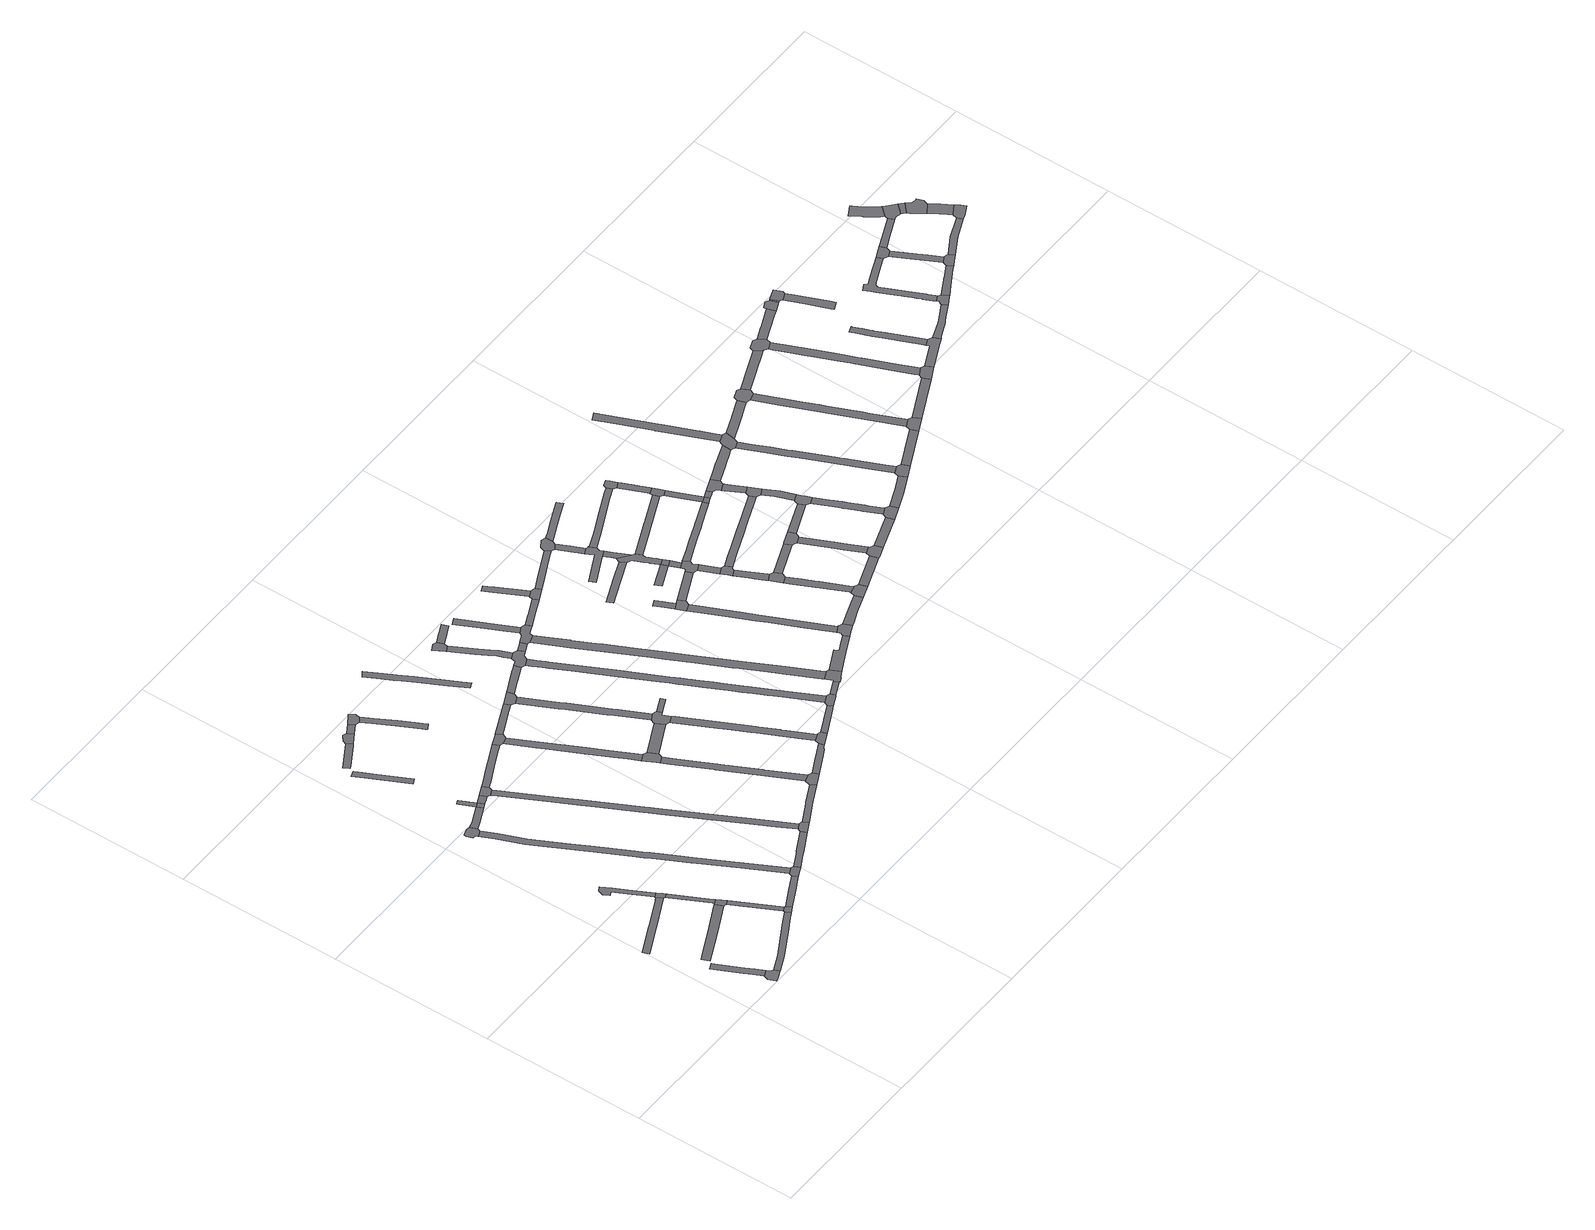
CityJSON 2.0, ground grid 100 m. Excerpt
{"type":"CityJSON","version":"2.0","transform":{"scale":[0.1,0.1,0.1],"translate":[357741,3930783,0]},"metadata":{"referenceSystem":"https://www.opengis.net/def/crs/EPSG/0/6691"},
"CityObjects":{
"road1":{"type":"Road","attributes":{"RoadStructureAttribute.sectionType":"1"},"geometry":[{"type":"MultiSurface","lod":"1","boundaries":[[[0,1,2,3,4,5,6,7,8]]]}]},
"road2":{"type":"Road","geometry":[{"type":"MultiSurface","lod":"1","boundaries":[[[9,10,11,12,13,14,15,0,8]]]}]},
"road3":{"type":"Road","attributes":{"RoadStructureAttribute.sectionType":"1"},"geometry":[{"type":"MultiSurface","lod":"1","boundaries":[[[16,17,18,19,20,21,22,23,24,25,26,27,28]]]}]},
"road4":{"type":"Road","attributes":{"RoadStructureAttribute.sectionType":"1"},"geometry":[{"type":"MultiSurface","lod":"1","boundaries":[[[29,30,31,32,33,34,35,36,37]]]}]},
"road5":{"type":"Road","attributes":{"RoadStructureAttribute.sectionType":"1"},"geometry":[{"type":"MultiSurface","lod":"1","boundaries":[[[38,39,40,14,13,41,42,43,44,45,46,47]]]}]},
"road6":{"type":"Road","geometry":[{"type":"MultiSurface","lod":"1","boundaries":[[[48,49,50,51,52,53,54,55,56,57,58,59]]]}]},
"road7":{"type":"Road","geometry":[{"type":"MultiSurface","lod":"1","boundaries":[[[52,21,20,60,61,62,53]]]}]},
"road8":{"type":"Road","attributes":{"RoadStructureAttribute.sectionType":"1"},"geometry":[{"type":"MultiSurface","lod":"1","boundaries":[[[63,64,65,61,60,66,67,68]]]}]},
"road9":{"type":"Road","geometry":[{"type":"MultiSurface","lod":"1","boundaries":[[[34,33,69,70,63,68]]]}]},
"road10":{"type":"Road","attributes":{"RoadStructureAttribute.sectionType":"1"},"geometry":[{"type":"MultiSurface","lod":"1","boundaries":[[[71,70,69,72]]]}]},
"road11":{"type":"Road","geometry":[{"type":"MultiSurface","lod":"1","boundaries":[[[73,74,75,76,77,78,79,80,81]]]}]},
"road12":{"type":"Road","geometry":[{"type":"MultiSurface","lod":"1","boundaries":[[[46,82,83,84,71,72,47]]]}]},
"road13":{"type":"Road","attributes":{"RoadStructureAttribute.sectionType":"1"},"geometry":[{"type":"MultiSurface","lod":"1","boundaries":[[[85,80,79,86,87,88]]]}]},
"road14":{"type":"Road","attributes":{"RoadStructureAttribute.sectionType":"1"},"geometry":[{"type":"MultiSurface","lod":"1","boundaries":[[[89,90,91,92,93,94,95,96,97,98,99,100,78,77,101,102,103,104,105,106,107,108,109,110,111,112]]]}]},
"road15":{"type":"Road","attributes":{"RoadStructureAttribute.sectionType":"1"},"geometry":[{"type":"MultiSurface","lod":"1","boundaries":[[[83,113,114,115,116,84]]]}]},
"road16":{"type":"Road","attributes":{"RoadStructureAttribute.sectionType":"1"},"geometry":[{"type":"MultiSurface","lod":"1","boundaries":[[[117,118,119,88,120]]]}]},
"road17":{"type":"Road","geometry":[{"type":"MultiSurface","lod":"1","boundaries":[[[88,87,121,120]]]}]},
"road18":{"type":"Road","attributes":{"RoadStructureAttribute.sectionType":"1"},"geometry":[{"type":"MultiSurface","lod":"1","boundaries":[[[122,123,124,125,126,127,128,129]]]}]},
"road19":{"type":"Road","attributes":{"RoadStructureAttribute.sectionType":"1"},"geometry":[{"type":"MultiSurface","lod":"1","boundaries":[[[121,130,131,132,133,134,135,120]]]}]},
"road20":{"type":"Road","geometry":[{"type":"MultiSurface","lod":"1","boundaries":[[[115,114,136,137,89,112]]]}]},
"road21":{"type":"Road","geometry":[{"type":"MultiSurface","lod":"1","boundaries":[[[138,139,140,141,133,132,142]]]}]},
"road22":{"type":"Road","attributes":{"RoadStructureAttribute.sectionType":"1"},"geometry":[{"type":"MultiSurface","lod":"1","boundaries":[[[143,144,145,146,147,148]]]}]},
"road23":{"type":"Road","geometry":[{"type":"MultiSurface","lod":"1","boundaries":[[[149,150,148,147,151,152,153]]]}]},
"road24":{"type":"Road","attributes":{"RoadStructureAttribute.sectionType":"1"},"geometry":[{"type":"MultiSurface","lod":"1","boundaries":[[[154,155,156,157,158,159,160,137,136]]]}]},
"road25":{"type":"Road","attributes":{"RoadStructureAttribute.sectionType":"1"},"geometry":[{"type":"MultiSurface","lod":"1","boundaries":[[[161,162,163,164,165,166,167,168,169,170,171,172,173,174,175,176,177,178,179,180,181,182,138,142]]]}]},
"road26":{"type":"Road","attributes":{"RoadStructureAttribute.sectionType":"1"},"geometry":[{"type":"MultiSurface","lod":"1","boundaries":[[[183,184,185,186,187,188,189,190,191,192,140,139]]]}]},
"road27":{"type":"Road","attributes":{"RoadStructureAttribute.sectionType":"1"},"geometry":[{"type":"MultiSurface","lod":"1","boundaries":[[[152,193,194,195,153]]]}]},
"road28":{"type":"Road","geometry":[{"type":"MultiSurface","lod":"1","boundaries":[[[194,193,196,197,198,199,200]]]}]},
"road29":{"type":"Road","geometry":[{"type":"MultiSurface","lod":"1","boundaries":[[[171,157,156,201,202,172]]]}]},
"road30":{"type":"Road","attributes":{"RoadStructureAttribute.sectionType":"1"},"geometry":[{"type":"MultiSurface","lod":"1","boundaries":[[[203,204,205,206,207,208,209,210,211,212,213,197,196]]]}]},
"road31":{"type":"Road","geometry":[{"type":"MultiSurface","lod":"1","boundaries":[[[187,214,215,216,217,218,219,188]]]}]},
"road32":{"type":"Road","attributes":{"RoadStructureAttribute.sectionType":"1"},"geometry":[{"type":"MultiSurface","lod":"1","boundaries":[[[220,221,222,223,215,214,224,225,226,227,228,229,230,231]]]}]},
"road33":{"type":"Road","attributes":{"RoadStructureAttribute.sectionType":"1"},"geometry":[{"type":"MultiSurface","lod":"1","boundaries":[[[201,232,233,234,235,236,237,238,239,240,202]]]}]},
"road34":{"type":"Road","geometry":[{"type":"MultiSurface","lod":"1","boundaries":[[[230,241,242,243,244,245,246,231]]]}]},
"road35":{"type":"Road","attributes":{"RoadStructureAttribute.sectionType":"1"},"geometry":[{"type":"MultiSurface","lod":"1","boundaries":[[[247,248,249,218,217,250,251,252]]]}]},
"road36":{"type":"Road","attributes":{"RoadStructureAttribute.sectionType":"1"},"geometry":[{"type":"MultiSurface","lod":"1","boundaries":[[[242,253,254,255,256,257,258,259,260,261,262,263,264,265,266,243]]]}]},
"road37":{"type":"Road","attributes":{"RoadStructureAttribute.sectionType":"1"},"geometry":[{"type":"MultiSurface","lod":"1","boundaries":[[[267,268,269,270,271,272,273,274,275,276,277,278,279,280,281,282,283,284]]]}]},
"road38":{"type":"Road","geometry":[{"type":"MultiSurface","lod":"1","boundaries":[[[285,260,259,236,235,286,287]]]}]},
"road39":{"type":"Road","attributes":{"RoadStructureAttribute.sectionType":"1"},"geometry":[{"type":"MultiSurface","lod":"1","boundaries":[[[246,245,288,289]]]}]},
"road40":{"type":"Road","geometry":[{"type":"MultiSurface","lod":"1","boundaries":[[[290,247,252,291,292,293,294,295]]]}]},
"road41":{"type":"Road","attributes":{"RoadStructureAttribute.sectionType":"1"},"geometry":[{"type":"MultiSurface","lod":"1","boundaries":[[[291,296,297,298,299,300,301,302,303,304,305,306,307,292]]]}]},
"road42":{"type":"Road","attributes":{"RoadStructureAttribute.sectionType":"1"},"geometry":[{"type":"MultiSurface","lod":"1","boundaries":[[[308,309,310,311,312,313,314,315,316,285,287]]]}]},
"road43":{"type":"Road","geometry":[{"type":"MultiSurface","lod":"1","boundaries":[[[317,318,319,302,301,289,288,320,321]]]}]},
"road44":{"type":"Road","attributes":{"RoadStructureAttribute.sectionType":"1"},"geometry":[{"type":"MultiSurface","lod":"1","boundaries":[[[322,323,324,325,326,327,328,329,330,290,295]]]}]},
"road45":{"type":"Road","attributes":{"RoadStructureAttribute.sectionType":"1"},"geometry":[{"type":"MultiSurface","lod":"1","boundaries":[[[320,331,332,333,334,335,336,337,338,339,340,341,342,343,344,345,346,347,321]]]}]},
"road46":{"type":"Road","attributes":{"RoadStructureAttribute.sectionType":"1"},"geometry":[{"type":"MultiSurface","lod":"1","boundaries":[[[318,348,349,319]]]}]},
"road47":{"type":"Road","geometry":[{"type":"MultiSurface","lod":"1","boundaries":[[[350,351,352,353,354,355]]]}]},
"road48":{"type":"Road","attributes":{"RoadStructureAttribute.sectionType":"1"},"geometry":[{"type":"MultiSurface","lod":"1","boundaries":[[[356,357,358,359,360,361,362,363,364,350,355]]]}]},
"road49":{"type":"Road","geometry":[{"type":"MultiSurface","lod":"1","boundaries":[[[365,339,338,313,312,366]]]}]},
"road50":{"type":"Road","geometry":[{"type":"MultiSurface","lod":"1","boundaries":[[[367,368,369,361,360,370,326,325,371,372]]]}]},
"road51":{"type":"Road","attributes":{"RoadStructureAttribute.sectionType":"1"},"geometry":[{"type":"MultiSurface","lod":"1","boundaries":[[[373,374,375,376,377,378,352,351]]]}]},
"road52":{"type":"Road","attributes":{"RoadStructureAttribute.sectionType":"1"},"geometry":[{"type":"MultiSurface","lod":"1","boundaries":[[[379,380,369,368,381,382,383]]]}]},
"road53":{"type":"Road","attributes":{"RoadStructureAttribute.sectionType":"1"},"geometry":[{"type":"MultiSurface","lod":"1","boundaries":[[[384,385,386,387,365,366]]]}]},
"road54":{"type":"Road","attributes":{"RoadStructureAttribute.sectionType":"1"},"geometry":[{"type":"MultiSurface","lod":"1","boundaries":[[[371,388,389,390,391,392,393,394,395,396,397,398,399,400,401,402,403,404,405,406,407,408,409,410,411,412,413,414,415,416,417,418,419,420,421,422,423,424,425,372]]]}]},
"road55":{"type":"Road","attributes":{"RoadStructureAttribute.sectionType":"1"},"geometry":[{"type":"MultiSurface","lod":"1","boundaries":[[[426,427,428,429,430,431,432,433]]]}]},
"road56":{"type":"Road","geometry":[{"type":"MultiSurface","lod":"1","boundaries":[[[382,434,435,436,437,438,439,433,432,440,383]]]}]},
"road57":{"type":"Road","geometry":[{"type":"MultiSurface","lod":"1","boundaries":[[[385,441,442,443,407,406,386]]]}]},
"road58":{"type":"Road","attributes":{"RoadStructureAttribute.sectionType":"1"},"geometry":[{"type":"MultiSurface","lod":"1","boundaries":[[[444,445,446,447,448,449,450,451,452,453,454,455,456,457,458,435,434,459,460,461,462,463,464,465,466,467,468,469,470,471,472]]]}]},
"road59":{"type":"Road","attributes":{"RoadStructureAttribute.sectionType":"1"},"geometry":[{"type":"MultiSurface","lod":"1","boundaries":[[[473,474,475,476,477,478,439,438]]]}]},
"road60":{"type":"Road","attributes":{"RoadStructureAttribute.sectionType":"1"},"geometry":[{"type":"MultiSurface","lod":"1","boundaries":[[[479,443,442,480]]]}]},
"road61":{"type":"Road","geometry":[{"type":"MultiSurface","lod":"1","boundaries":[[[481,482,483,484,485,444,472,486,479,480]]]}]},
"road62":{"type":"Road","attributes":{"RoadStructureAttribute.sectionType":"1"},"geometry":[{"type":"MultiSurface","lod":"1","boundaries":[[[487,488,489,490,491,492,493,494]]]}]},
"road63":{"type":"Road","geometry":[{"type":"MultiSurface","lod":"1","boundaries":[[[487,494,476,475,495,496,497]]]}]},
"road64":{"type":"Road","attributes":{"RoadStructureAttribute.sectionType":"1"},"geometry":[{"type":"MultiSurface","lod":"1","boundaries":[[[484,498,499,500,501,502,503,504,505,485]]]}]},
"road65":{"type":"Road","geometry":[{"type":"MultiSurface","lod":"1","boundaries":[[[506,507,508,509,510,511,512]]]}]},
"road66":{"type":"Road","geometry":[{"type":"MultiSurface","lod":"1","boundaries":[[[513,514,515,516,517,506,512]]]}]},
"road67":{"type":"Road","attributes":{"RoadStructureAttribute.sectionType":"1"},"geometry":[{"type":"MultiSurface","lod":"1","boundaries":[[[518,519,497,496,520,521,522,523]]]}]},
"road68":{"type":"Road","attributes":{"RoadStructureAttribute.sectionType":"1"},"geometry":[{"type":"MultiSurface","lod":"1","boundaries":[[[524,525,526,527,528,529,530,531,532,533,534]]]}]},
"road69":{"type":"Road","attributes":{"RoadStructureAttribute.sectionType":"1"},"geometry":[{"type":"MultiSurface","lod":"1","boundaries":[[[535,536,537,538,539,515,514,540,541,542,543,544,545,546]]]}]},
"road70":{"type":"Road","geometry":[{"type":"MultiSurface","lod":"1","boundaries":[[[547,546,545,548,549,502,501,550,551,552]]]}]},
"road71":{"type":"Road","geometry":[{"type":"MultiSurface","lod":"1","boundaries":[[[553,554,555,556,557,558,559,560,561,562,563,564]]]}]},
"road72":{"type":"Road","attributes":{"RoadStructureAttribute.sectionType":"1"},"geometry":[{"type":"MultiSurface","lod":"1","boundaries":[[[517,516,565,566,567]]]}]},
"road73":{"type":"Road","geometry":[{"type":"MultiSurface","lod":"1","boundaries":[[[568,569,570,571]]]}]},
"road74":{"type":"Road","geometry":[{"type":"MultiSurface","lod":"1","boundaries":[[[572,573,574,518,523,575,576,577,578]]]}]},
"road75":{"type":"Road","attributes":{"RoadStructureAttribute.sectionType":"1"},"geometry":[{"type":"MultiSurface","lod":"1","boundaries":[[[575,579,580,557,556,581,582,583,576]]]}]},
"road76":{"type":"Road","geometry":[{"type":"MultiSurface","lod":"1","boundaries":[[[584,585,586,562,561,587,588,589]]]}]},
"road77":{"type":"Road","geometry":[{"type":"MultiSurface","lod":"1","boundaries":[[[588,534,533,590,591,592,593,594,595,596,597,571,598,599,600,601,602,603,604,605,589]]]}]},
"road78":{"type":"Road","attributes":{"RoadStructureAttribute.sectionType":"1"},"geometry":[{"type":"MultiSurface","lod":"1","boundaries":[[[551,606,607,608,609,610,611,552]]]}]},
"road79":{"type":"Road","geometry":[{"type":"MultiSurface","lod":"1","boundaries":[[[612,598,571,570]]]}]},
"road80":{"type":"Road","attributes":{"RoadStructureAttribute.sectionType":"1"},"geometry":[{"type":"MultiSurface","lod":"1","boundaries":[[[613,614,612,570]]]}]},
"road81":{"type":"Road","geometry":[{"type":"MultiSurface","lod":"1","boundaries":[[[615,614,613,616,617,618,619,567,566,620,621,622,623]]]}]},
"road82":{"type":"Road","attributes":{"RoadStructureAttribute.sectionType":"1"},"geometry":[{"type":"MultiSurface","lod":"1","boundaries":[[[620,624,625,626,621]]]}]},
"road83":{"type":"Road","geometry":[{"type":"MultiSurface","lod":"1","boundaries":[[[627,628,629,630,631,632,625,624]]]}]},
"road84":{"type":"Road","attributes":{"RoadStructureAttribute.sectionType":"1"},"geometry":[{"type":"MultiSurface","lod":"1","boundaries":[[[633,634,635,629,628,636,637,638,639,640]]]}]},
"road85":{"type":"Road","geometry":[{"type":"MultiSurface","lod":"1","boundaries":[[[639,641,642,643,644,640]]]}]},
"road86":{"type":"Road","attributes":{"RoadStructureAttribute.sectionType":"1"},"geometry":[{"type":"MultiSurface","lod":"1","boundaries":[[[577,645,646,647,648,649,650,651,652,653,578]]]}]},
"road87":{"type":"Road","attributes":{"RoadStructureAttribute.sectionType":"1"},"geometry":[{"type":"MultiSurface","lod":"1","boundaries":[[[654,655,656,657,658,642,641,659,660,661,662,663,664,665]]]}]},
"road88":{"type":"Road","geometry":[{"type":"MultiSurface","lod":"1","boundaries":[[[665,664,609,608,666,667,668]]]}]},
"road89":{"type":"Road","attributes":{"RoadStructureAttribute.sectionType":"1"},"geometry":[{"type":"MultiSurface","lod":"1","boundaries":[[[669,670,671,672,673,674,675,676,677,678,553,564]]]}]},
"road90":{"type":"Road","attributes":{"RoadStructureAttribute.sectionType":"1"},"geometry":[{"type":"MultiSurface","lod":"1","boundaries":[[[679,680,681,682,605,604,683,684,685,686]]]}]},
"road91":{"type":"Road","attributes":{"RoadStructureAttribute.sectionType":"1"},"geometry":[{"type":"MultiSurface","lod":"1","boundaries":[[[687,644,643,688,689]]]}]},
"road92":{"type":"Road","attributes":{"RoadStructureAttribute.sectionType":"1"},"geometry":[{"type":"MultiSurface","lod":"1","boundaries":[[[690,691,692,693,694,695,696,697,615,623,698,699,700,701,702,703,704]]]}]},
"road93":{"type":"Road","attributes":{"RoadStructureAttribute.sectionType":"1"},"geometry":[{"type":"MultiSurface","lod":"1","boundaries":[[[668,667,705,706]]]}]},
"road94":{"type":"Road","attributes":{"RoadStructureAttribute.sectionType":"1"},"geometry":[{"type":"MultiSurface","lod":"1","boundaries":[[[707,708,709,710,711,712,713,714,715,716,717,632,631]]]}]},
"road95":{"type":"Road","geometry":[{"type":"MultiSurface","lod":"1","boundaries":[[[718,719,720,721,722,687,689]]]}]},
"road96":{"type":"Road","attributes":{"RoadStructureAttribute.sectionType":"1"},"geometry":[{"type":"MultiSurface","lod":"1","boundaries":[[[723,724,725,719,718,726,727,728,729,730]]]}]},
"road97":{"type":"Road","geometry":[{"type":"MultiSurface","lod":"1","boundaries":[[[731,674,673,732,733,734,735,736]]]}]},
"road98":{"type":"Road","geometry":[{"type":"MultiSurface","lod":"1","boundaries":[[[705,737,738,739,740,730,729,706]]]}]},
"road99":{"type":"Road","attributes":{"RoadStructureAttribute.sectionType":"1"},"geometry":[{"type":"MultiSurface","lod":"1","boundaries":[[[741,742,743,744,733,732,745,746,747,748]]]}]},
"road100":{"type":"Road","geometry":[{"type":"MultiSurface","lod":"1","boundaries":[[[747,679,686,749,750,751,752,748]]]}]},
"road101":{"type":"Road","attributes":{"RoadStructureAttribute.sectionType":"1"},"geometry":[{"type":"MultiSurface","lod":"1","boundaries":[[[753,754,751,750,755,704]]]}]},
"road102":{"type":"Road","geometry":[{"type":"MultiSurface","lod":"1","boundaries":[[[703,756,757,753,704]]]}]},
"road103":{"type":"Road","attributes":{"RoadStructureAttribute.sectionType":"1"},"geometry":[{"type":"MultiSurface","lod":"1","boundaries":[[[758,721,720,759,760]]]}]},
"road104":{"type":"Road","attributes":{"RoadStructureAttribute.sectionType":"1"},"geometry":[{"type":"MultiSurface","lod":"1","boundaries":[[[761,762,763,753,757]]]}]},
"road105":{"type":"Road","attributes":{"RoadStructureAttribute.sectionType":"1"},"geometry":[{"type":"MultiSurface","lod":"1","boundaries":[[[764,739,738,765]]]}]},
"road106":{"type":"Road","geometry":[{"type":"MultiSurface","lod":"1","boundaries":[[[763,762,766,767,768,769,770,771]]]}]},
"road107":{"type":"Road","attributes":{"RoadStructureAttribute.sectionType":"1"},"geometry":[{"type":"MultiSurface","lod":"1","boundaries":[[[772,773,769,768,774,775,776]]]}]},
"road108":{"type":"Road","geometry":[{"type":"MultiSurface","lod":"1","boundaries":[[[777,776,775,713,712,778]]]}]},
"road109":{"type":"Road","attributes":{"RoadStructureAttribute.sectionType":"1"},"geometry":[{"type":"MultiSurface","lod":"1","boundaries":[[[779,780,781,782,777,778]]]}]},
"road110":{"type":"Road","geometry":[{"type":"MultiSurface","lod":"1","boundaries":[[[783,784,785,786,781,780,787,788,760]]]}]},
"road111":{"type":"Road","attributes":{"RoadStructureAttribute.sectionType":"1"},"geometry":[{"type":"MultiSurface","lod":"1","boundaries":[[[789,790,791,792,793,794,795,796,784,783,797,798,799,800,801,802,803,804]]]}]},
"road112":{"type":"Road","geometry":[{"type":"MultiSurface","lod":"1","boundaries":[[[764,765,805,806,807,789,804]]]}]},
"road113":{"type":"Road","attributes":{"RoadStructureAttribute.sectionType":"1"},"geometry":[{"type":"MultiSurface","lod":"1","boundaries":[[[808,809,810,811,771,770,812,813,814,815,816]]]}]},
"road114":{"type":"Road","attributes":{"RoadStructureAttribute.sectionType":"1"},"geometry":[{"type":"MultiSurface","lod":"1","boundaries":[[[817,818,819,806,805,820,821,822]]]}]},
"road115":{"type":"Road","attributes":{"RoadStructureAttribute.sectionType":"1"},"geometry":[{"type":"MultiSurface","lod":"1","boundaries":[[[823,824,825,826,827,828,829,830,831,832,833,834,835,836,837,838]]]}]},
"road116":{"type":"Road","geometry":[{"type":"MultiSurface","lod":"1","boundaries":[[[815,839,840,841,842,838,837,816]]]}]},
"road117":{"type":"Road","attributes":{"RoadStructureAttribute.sectionType":"1"},"geometry":[{"type":"MultiSurface","lod":"1","boundaries":[[[843,844,845,846,847,848,849,850,851,852,853,840,839,854,855,856,857,858,859,860,861,862]]]}]},
"road118":{"type":"Road","geometry":[{"type":"MultiSurface","lod":"1","boundaries":[[[863,864,843,862,817,822]]]}]},
"road119":{"type":"Road","attributes":{"RoadStructureAttribute.sectionType":"1"},"geometry":[{"type":"MultiSurface","lod":"1","boundaries":[[[865,866,867,842,841,868,869,870,871,872]]]}]},
"road120":{"type":"Road","attributes":{"RoadStructureAttribute.sectionType":"1"},"geometry":[{"type":"MultiSurface","lod":"1","boundaries":[[[873,864,863,874,875]]]}]},
"road121":{"type":"Road","geometry":[{"type":"MultiSurface","lod":"1","boundaries":[[[876,877,872,871,878,879,880,881]]]}]},
"road122":{"type":"Road","attributes":{"RoadStructureAttribute.sectionType":"1"},"geometry":[{"type":"MultiSurface","lod":"1","boundaries":[[[882,883,884,885,886,887,888,889,879,878,890,891,892,893,894,895,896,897,898]]]}]},
"road123":{"type":"Road","geometry":[{"type":"MultiSurface","lod":"1","boundaries":[[[874,899,900,898,897,875]]]}]},
"road124":{"type":"Road","attributes":{"RoadStructureAttribute.sectionType":"1"},"geometry":[{"type":"MultiSurface","lod":"1","boundaries":[[[880,901,902,903,904,905,906,881]]]}]},
"road125":{"type":"Road","attributes":{"RoadStructureAttribute.sectionType":"1"},"geometry":[{"type":"MultiSurface","lod":"1","boundaries":[[[907,900,899,908]]]}]},
"road126":{"type":"Road","geometry":[{"type":"MultiSurface","lod":"1","boundaries":[[[909,910,905,904,911,912,913,914,915]]]}]},
"road127":{"type":"Road","attributes":{"RoadStructureAttribute.sectionType":"1"},"geometry":[{"type":"MultiSurface","lod":"1","boundaries":[[[916,917,918,919,920,921,922,923,912,911,924,925,926,927,928,929,930,931,932,933,934,935]]]}]},
"road128":{"type":"Road","geometry":[{"type":"MultiSurface","lod":"1","boundaries":[[[907,908,936,937,916,935]]]}]},
"road129":{"type":"Road","attributes":{"RoadStructureAttribute.sectionType":"1"},"geometry":[{"type":"MultiSurface","lod":"1","boundaries":[[[913,938,939,940,941,942,943,944,945,946,914]]]}]},
"road130":{"type":"Road","geometry":[{"type":"MultiSurface","lod":"1","boundaries":[[[947,948,949,950,951,937,936,952,953]]]}]},
"road131":{"type":"Road","attributes":{"RoadStructureAttribute.sectionType":"1"},"geometry":[{"type":"MultiSurface","lod":"1","boundaries":[[[954,955,956,957,958,959,960,961,962,963,964,965,966,967,968,969,970,971,972,973,974,975,976,977,950,949]]]}]},
"road132":{"type":"Road","geometry":[{"type":"MultiSurface","lod":"1","boundaries":[[[978,979,980,942,941,981]]]}]},
"road133":{"type":"Road","attributes":{"RoadStructureAttribute.sectionType":"1"},"geometry":[{"type":"MultiSurface","lod":"1","boundaries":[[[982,983,978,981]]]}]},
"road134":{"type":"Road","geometry":[{"type":"MultiSurface","lod":"1","boundaries":[[[983,982,984,985,986,987]]]}]},
"road135":{"type":"Road","attributes":{"RoadStructureAttribute.sectionType":"1"},"geometry":[{"type":"MultiSurface","lod":"1","boundaries":[[[988,989,990,991,992,993,994,985,984]]]}]},
"road136":{"type":"Road","attributes":{"RoadStructureAttribute.sectionType":"1"},"geometry":[{"type":"MultiSurface","lod":"1","boundaries":[[[995,996,997,998,999,948,947,1000,1001,1002,1003,1004,1005,1006]]]}]},
"road137":{"type":"Road","geometry":[{"type":"MultiSurface","lod":"1","boundaries":[[[1007,1008,1009,1010,1011,1012,1013,1014,995,1006]]]}]},
"road138":{"type":"Road","attributes":{"RoadStructureAttribute.sectionType":"1"},"geometry":[{"type":"MultiSurface","lod":"1","boundaries":[[[1011,1015,1016,1017,1018,1019,1020,1021,1022,1023,1024,1025,1026,1027,1028,1029,1030,1031,1032,1033,1034,1035,1036,1037,1038,1039,1040,1041,1042,1043,1044,1045,1046,1047,1048,1049,1050,1051,1012]]]}]},
"road139":{"type":"Road","attributes":{"RoadStructureAttribute.sectionType":"1"},"geometry":[{"type":"MultiSurface","lod":"1","boundaries":[[[1009,1052,1053,1054,1055,1056,1057,1058,1059,1060,1010]]]}]},
"road140":{"type":"Road","geometry":[{"type":"MultiSurface","lod":"1","boundaries":[[[1061,1062,1032,1031,1063,1064,1065,1066]]]}]},
"road141":{"type":"Road","attributes":{"RoadStructureAttribute.sectionType":"1"},"geometry":[{"type":"MultiSurface","lod":"1","boundaries":[[[1067,1068,1065,1064,1069,1070,1071,1072]]]}]},
"road142":{"type":"Road","geometry":[{"type":"MultiSurface","lod":"1","boundaries":[[[1072,1071,1055,1054,1073,1074,1075]]]}]},
"road143":{"type":"Road","attributes":{"RoadStructureAttribute.sectionType":"1"},"geometry":[{"type":"MultiSurface","lod":"1","boundaries":[[[1076,1061,1066,1077,1078,1079]]]}]},
"road144":{"type":"Road","attributes":{"RoadStructureAttribute.sectionType":"1"},"geometry":[{"type":"MultiSurface","lod":"1","boundaries":[[[1074,1080,1081,1082,1083,1075]]]}]},
"road145":{"type":"Road","attributes":{"RoadStructureAttribute.sectionType":"1"},"geometry":[{"type":"MultiSurface","lod":"1","boundaries":[[[1084,1085,1086,1087,1088,1089,1090,1091,1092,1093,1094,1095,1096,1097,1098,1099,1100]]]}]},
"road146":{"type":"Road","geometry":[{"type":"MultiSurface","lod":"1","boundaries":[[[1078,1101,1102,1103,1104,1105,1100,1099,1079]]]}]},
"road147":{"type":"Road","attributes":{"RoadStructureAttribute.sectionType":"1"},"geometry":[{"type":"MultiSurface","lod":"1","boundaries":[[[1106,1107,1108,1103,1102]]]}]},
"road148":{"type":"Road","geometry":[{"type":"MultiSurface","lod":"1","boundaries":[[[1109,1110,1111,1112,1113,1114,1108,1107,1115,1116,1117]]]}]},
"road149":{"type":"Road","attributes":{"RoadStructureAttribute.sectionType":"1"},"geometry":[{"type":"MultiSurface","lod":"1","boundaries":[[[1118,1119,1120,1121,1122,1109,1117]]]}]},
"road150":{"type":"Road","geometry":[{"type":"MultiSurface","lod":"1","boundaries":[[[1081,1123,1124,1125,1126,1121,1120,1082]]]}]}
},
"vertices":[
[280,97,0],[254,151,0],[230,200,0],[158,348,0],[152,361,0],[116,344,0],[196,179,0],[218,134,0],[244,79,0],
[234,50,0],[251,4,0],[279,14,0],[316,29,0],[324,33,0],[309,66,0],[291,74,0],
[182,748,0],[202,757,0],[329,819,0],[373,841,0],[393,851,0],[371,885,0],[357,879,0],[355,876,0],[348,873,0],[184,793,0],[164,784,0],[1,705,0],[17,668,0],
[165,378,0],[204,395,0],[347,465,0],[492,536,0],[536,558,0],[514,604,0],[324,511,0],[177,439,0],[146,423,0],
[625,234,0],[583,211,0],[406,110,0],[421,77,0],[577,165,0],[601,179,0],[670,217,0],[697,232,0],[706,237,0],[689,269,0],
[241,1091,0],[264,1104,0],[306,1024,0],[363,914,0],[373,893,0],[400,907,0],[376,953,0],[330,1041,0],[291,1117,0],[260,1176,0],[233,1162,0],[222,1126,0],
[402,847,0],[425,859,0],[417,874,0],
[547,621,0],[530,654,0],[428,853,0],[411,830,0],[519,619,0],[524,609,0],
[551,553,0],[576,566,0],
[717,291,0],[692,279,0],
[146,1985,0],[143,1969,0],[156,1932,0],[175,1929,0],[182,1916,0],[218,1933,0],[223,1952,0],[207,1990,0],[186,1997,0],
[717,243,0],[743,257,0],[726,289,0],
[249,2006,0],[266,1968,0],[367,2015,0],[350,2052,0],
[970,432,0],[853,658,0],[726,905,0],[706,943,0],[654,1042,0],[620,1108,0],[610,1127,0],[583,1180,0],[475,1394,0],[425,1488,0],[317,1696,0],[258,1848,0],[222,1830,0],[281,1679,0],[427,1397,0],[439,1375,0],[546,1164,0],[574,1108,0],[593,1072,0],[637,987,0],[691,884,0],[705,857,0],[814,646,0],[934,415,0],
[852,315,0],[944,363,0],[927,395,0],[835,347,0],
[332,2160,0],[307,2149,0],[312,2137,0],[378,2066,0],
[396,2029,0],
[141,2722,0],[163,2681,0],[174,2658,0],[289,2423,0],[323,2440,0],[224,2643,0],[199,2693,0],[177,2735,0],
[408,2034,0],[413,2036,0],[446,2051,0],[428,2089,0],[412,2081,0],[391,2072,0],
[1005,394,0],[989,427,0],
[500,2061,0],[507,2080,0],[490,2117,0],[454,2101,0],[464,2043,0],
[165,2796,0],[186,2762,0],[201,2771,0],[327,2847,0],[340,2855,0],[319,2889,0],
[359,2937,0],[327,2913,0],[376,2877,0],[404,2895,0],[382,2929,0],
[1067,426,0],[1106,446,0],[1235,516,0],[1217,550,0],[1088,481,0],[1089,479,0],[1052,460,0],
[482,2008,0],[605,1769,0],[688,1608,0],[713,1560,0],[842,1309,0],[856,1284,0],[886,1224,0],[989,1025,0],[1106,800,0],[1171,673,0],[1226,569,0],[1260,590,0],[1207,691,0],[1141,819,0],[1025,1044,0],[933,1221,0],[891,1302,0],[877,1329,0],[724,1627,0],[714,1645,0],[687,1694,0],[641,1787,0],
[526,2090,0],[542,2098,0],[649,2151,0],[731,2192,0],[789,2218,0],[774,2254,0],[718,2227,0],[600,2171,0],[525,2135,0],[501,2123,0],
[462,2931,0],[440,2965,0],[414,2949,0],
[490,2923,0],[523,2947,0],[520,2953,0],[525,2972,0],[503,3006,0],
[1300,551,0],[1282,583,0],
[522,2863,0],[581,2750,0],[603,2707,0],[646,2624,0],[654,2607,0],[659,2598,0],[694,2619,0],[690,2626,0],[661,2683,0],[617,2768,0],[557,2881,0],
[813,2210,0],[856,2225,0],[866,2251,0],[867,2254,0],[847,2288,0],[837,2283,0],
[1152,1626,0],[1093,1745,0],[1049,1835,0],[955,2024,0],[820,2196,0],[892,2050,0],[915,2004,0],[1008,1815,0],[1078,1674,0],[1111,1606,0],[1143,1541,0],[1184,1561,0],
[1314,558,0],[1390,600,0],[1430,622,0],[1546,680,0],[1526,712,0],[1422,658,0],[1412,654,0],[1401,647,0],[1296,591,0],
[1179,1468,0],[1188,1450,0],[1229,1471,0],[1235,1488,0],[1237,1496,0],[1211,1552,0],
[1051,2381,0],[1039,2376,0],[894,2310,0],[914,2275,0],[1021,2325,0],[1067,2346,0],
[1213,1400,0],[1265,1296,0],[1317,1190,0],[1321,1181,0],[1429,962,0],[1458,903,0],[1536,747,0],[1579,761,0],[1474,973,0],[1470,982,0],[1369,1186,0],[1362,1201,0],[1331,1264,0],[1253,1420,0],
[806,3039,0],[848,2958,0],[856,2943,0],[896,2869,0],[907,2847,0],[985,2699,0],[1013,2646,0],[1040,2594,0],[1077,2611,0],[1052,2657,0],[1021,2717,0],[942,2867,0],[936,2879,0],[932,2887,0],[902,2943,0],[841,3058,0],[801,3131,0],[769,3107,0],
[1606,753,0],[1590,702,0],[1622,718,0],
[1436,1594,0],[1407,1649,0],
[1132,2419,0],[1090,2334,0],[1132,2355,0],[1141,2374,0],[1141,2375,0],[1144,2381,0],
[1194,2124,0],[1201,2109,0],[1220,2071,0],[1311,1888,0],[1319,1872,0],[1416,1675,0],[1457,1698,0],[1374,1866,0],[1360,1895,0],[1251,2115,0],[1244,2129,0],[1215,2188,0],
[1715,767,0],[1728,773,0],[1779,800,0],[1793,814,0],[1810,822,0],[1800,853,0],[1711,808,0],[1699,802,0],[1617,759,0],
[1479,1653,0],[1498,1662,0],[1485,1689,0],[1460,1585,0],[1502,1606,0],
[1223,2417,0],[1234,2422,0],[1298,2451,0],[1325,2464,0],[1311,2504,0],[1284,2492,0],[1276,2489,0],[1213,2460,0],[1152,2429,0],
[1467,1571,0],[1576,1352,0],[1599,1305,0],[1656,1190,0],[1669,1164,0],[1740,1020,0],[1777,945,0],[1809,880,0],[1851,900,0],[1778,1048,0],[1765,1073,0],[1763,1079,0],[1710,1185,0],[1705,1196,0],[1628,1353,0],[1618,1372,0],[1512,1587,0],
[1585,1703,0],[1572,1730,0],
[1219,2875,0],[1224,2897,0],[1207,2936,0],[1183,2944,0],[1146,2924,0],[1184,2856,0],
[1258,2720,0],[1292,2659,0],[1316,2616,0],[1330,2583,0],[1347,2546,0],[1384,2565,0],[1354,2633,0],[1346,2647,0],[1298,2733,0],
[1875,894,0],[1887,860,0],
[1401,2501,0],[1432,2516,0],[1415,2553,0],[1339,2516,0],[1348,2456,0],[1390,2476,0],
[1284,2926,0],[1286,2927,0],[1346,2956,0],[1328,2994,0],[1272,2967,0],[1267,2965,0],
[1461,2575,0],[1438,2564,0],[1452,2525,0],[1484,2540,0],[1467,2577,0],
[2051,943,0],[2070,952,0],[2056,981,0],[1956,933,0],
[1365,2421,0],[1390,2372,0],[1390,2371,0],[1406,2339,0],[1460,2229,0],[1563,2021,0],[1671,1801,0],[1695,1755,0],[1716,1712,0],[1738,1667,0],[1774,1595,0],[1784,1573,0],[1835,1470,0],[1867,1405,0],[1894,1351,0],[1929,1281,0],[1943,1252,0],[1965,1208,0],[2065,1006,0],[2107,1025,0],[2006,1230,0],[1987,1268,0],[1967,1308,0],[1919,1406,0],[1908,1427,0],[1861,1526,0],[1837,1573,0],[1803,1641,0],[1802,1642,0],[1785,1677,0],[1782,1683,0],[1758,1732,0],[1731,1786,0],[1605,2042,0],[1503,2249,0],[1442,2371,0],[1436,2383,0],[1413,2431,0],
[1532,2699,0],[1480,2809,0],[1405,2968,0],[1365,2949,0],[1442,2790,0],[1476,2719,0],[1523,2620,0],[1561,2640,0],
[1499,2534,0],[1550,2554,0],[1554,2574,0],[1588,2590,0],[1606,2598,0],[1591,2631,0],[1517,2601,0],
[2133,982,0],[2144,988,0],[2133,1018,0],
[2253,1132,0],[2248,1142,0],[2155,1329,0],[2114,1412,0],[2050,1541,0],[2014,1615,0],[1943,1758,0],[1914,1817,0],[1870,1905,0],[1790,2067,0],[1718,2214,0],[1710,2229,0],[1641,2368,0],[1641,2369,0],[1589,2474,0],[1535,2460,0],[1580,2369,0],[1597,2335,0],[1668,2191,0],[1789,1946,0],[1823,1877,0],[1864,1793,0],[1894,1732,0],[1984,1550,0],[2000,1518,0],[2068,1380,0],[2103,1310,0],[2198,1117,0],[2203,1107,0],
[1699,2641,0],[1735,2657,0],[1783,2679,0],[1768,2713,0],[1670,2667,0],[1650,2658,0],
[2218,1059,0],[2232,1030,0],
[2234,1026,0],[2264,1040,0],[2263,1043,0],[2304,1065,0],[2272,1126,0],[2225,1062,0],
[1810,2755,0],[1798,2777,0],[1719,2929,0],[1713,2940,0],[1690,2985,0],[1654,2967,0],[1684,2911,0],[1774,2737,0],
[1797,2685,0],[1854,2714,0],[1838,2746,0],
[2396,1113,0],[2409,1120,0],[2427,1129,0],[2537,1183,0],[2520,1216,0],[2481,1197,0],[2420,1167,0],[2407,1195,0],
[2190,2072,0],[2172,2112,0],[2159,2141,0],[2141,2181,0],[2103,2163,0],[2121,2123,0],[2153,2055,0],
[2158,2043,0],[2179,1998,0],[2222,2015,0],[2234,2042,0],[2215,2083,0],
[2091,2870,0],[1900,2776,0],[1867,2720,0],[1903,2738,0],[2052,2812,0],[2112,2839,0],
[2136,2447,0],[1981,2382,0],[1988,2365,0],[1988,2364,0],[1996,2345,0],[2041,2364,0],[2042,2364,0],[2182,2423,0],[2250,2451,0],[2279,2464,0],[2261,2499,0],
[2482,1448,0],[2404,1618,0],[2379,1672,0],[2337,1763,0],[2238,1980,0],[2204,1943,0],[2276,1787,0],[2336,1655,0],[2366,1591,0],[2439,1433,0],[2520,1255,0],[2560,1278,0],
[2563,1277,0],[2527,1241,0],[2529,1236,0],[2576,1203,0],[2610,1217,0],[2589,1268,0],
[2257,2693,0],[2255,2698,0],[2249,2695,0],[2237,2700,0],[2200,2684,0],[2224,2633,0],[2048,2545,0],[2066,2509,0],[2240,2596,0],[2277,2613,0],[2266,2636,0],[2272,2657,0],
[2337,2090,0],[2427,2132,0],[2408,2173,0],
[2233,2249,0],[2250,2210,0],[2389,2270,0],[2373,2309,0],
[2144,2927,0],[2143,2928,0],[2101,2900,0],[2132,2831,0],[2166,2855,0],[2172,2874,0],[2172,2918,0],
[2178,2733,0],[2181,2727,0],[2215,2749,0],[2214,2750,0],[2201,2778,0],
[2333,2490,0],[2297,2568,0],[2297,2569,0],[2261,2551,0],[2272,2528,0],[2340,2476,0],
[2296,2457,0],[2306,2453,0],[2334,2392,0],[2339,2383,0],[2347,2366,0],[2349,2360,0],[2359,2338,0],[2370,2316,0],[2410,2325,0],[2406,2332,0],[2397,2352,0],[2396,2355,0],[2394,2360,0],[2371,2409,0],[2375,2427,0],[2357,2463,0],
[2638,1228,0],[2705,1256,0],[2812,1295,0],[2795,1342,0],[2745,1324,0],[2688,1304,0],
[2426,2286,0],
[2414,2210,0],[2451,2226,0],
[2463,2231,0],[2424,2188,0],[2423,2186,0],[2419,2178,0],[2414,2175,0],[2452,2125,0],[2493,2144,0],[2478,2176,0],[2484,2196,0],
[2503,2014,0],[2544,2034,0],[2527,2070,0],
[2523,1971,0],[2532,1951,0],[2571,1971,0],[2576,1984,0],[2584,1988,0],[2566,2027,0],
[2651,1807,0],[2611,1891,0],[2610,1893,0],[2570,1870,0],[2584,1841,0],[2610,1784,0],[2614,1777,0],[2655,1799,0],
[2649,1701,0],[2691,1720,0],[2702,1746,0],[2680,1787,0],
[2261,2914,0],[2288,2926,0],[2360,2959,0],[2434,2992,0],[2417,3029,0],[2337,2993,0],[2292,2972,0],[2199,2930,0],[2194,2927,0],
[2837,1406,0],[2792,1502,0],[2769,1553,0],[2765,1561,0],[2729,1638,0],[2671,1653,0],[2723,1542,0],[2725,1537,0],[2758,1468,0],[2802,1374,0],[2804,1369,0],[2849,1381,0],
[2891,1323,0],[2892,1323,0],[2874,1370,0],
[2344,2688,0],[2355,2693,0],[2474,2750,0],[2608,2814,0],[2675,2842,0],[2660,2876,0],[2621,2859,0],[2459,2784,0],[2364,2740,0],[2338,2728,0],
[2764,2646,0],[2577,2562,0],[2571,2559,0],[2524,2538,0],[2527,2495,0],[2588,2522,0],[2599,2528,0],[2777,2608,0],
[2882,1869,0],[2883,1820,0],[2904,1828,0],
[2863,2394,0],[2770,2355,0],[2769,2355,0],[2720,2335,0],[2719,2336,0],[2707,2331,0],[2598,2286,0],[2536,2260,0],[2534,2217,0],[2645,2264,0],[2723,2297,0],[2738,2303,0],[2858,2354,0],[2890,2368,0],[2877,2400,0],
[3096,1397,0],[3079,1444,0],
[2619,2003,0],[2676,2027,0],[2827,2089,0],[2904,2120,0],[3024,2169,0],[3077,2191,0],[3058,2227,0],[2913,2168,0],[2808,2126,0],[2704,2084,0],[2625,2052,0],
[2930,1816,0],[2971,1834,0],[2983,1860,0],[2967,1903,0],[2888,1871,0],
[3071,1615,0],[3052,1659,0],[3043,1679,0],[3001,1660,0],[3009,1643,0],[3035,1583,0],[3086,1472,0],[3128,1491,0],
[2667,2896,0],[2695,2830,0],[2731,2850,0],[2719,2878,0],[2713,2891,0],[2704,2912,0],
[3104,1399,0],[3174,1424,0],[3157,1471,0],[3132,1482,0],
[2797,2692,0],[2776,2741,0],[2771,2753,0],[2739,2830,0],[2734,2738,0],[2760,2676,0],[2765,2665,0],[2802,2680,0],
[2780,2606,0],[2794,2595,0],[2831,2610,0],[2815,2649,0],
[2914,2416,0],[2862,2538,0],[2825,2522,0],
[2918,2380,0],[2927,2384,0],
[3165,1982,0],[3003,1868,0],[3183,1941,0],
[2953,2394,0],[2970,2402,0],[2954,2432,0],
[3359,1544,0],[3377,1497,0],
[2994,2394,0],[3002,2378,0],[3007,2369,0],[3051,2391,0],[3059,2414,0],[3038,2466,0],
[3070,2352,0],[3053,2385,0],[3015,2352,0],[3067,2252,0],[3108,2274,0],
[3143,2201,0],[3103,2181,0],
[3137,2114,0],[3175,2012,0],[3216,2027,0],[3187,2112,0],
[3208,1929,0],[3250,1948,0],[3233,1986,0],[3223,2007,0],[3166,1986,0],[3165,1983,0],
[3412,1589,0],[3410,1593,0],[3376,1668,0],[3367,1687,0],[3327,1778,0],[3323,1786,0],[3317,1800,0],[3288,1863,0],[3257,1821,0],[3278,1775,0],[3281,1767,0],[3285,1759,0],[3322,1678,0],[3326,1668,0],[3369,1573,0],[3371,1569,0],
[3457,1529,0],[3439,1576,0],[3414,1585,0],
[3244,2545,0],[3166,2517,0],[3154,2512,0],[3087,2486,0],[3168,2459,0],[3183,2465,0],[3232,2485,0],[3277,2504,0],[3280,2558,0],
[3647,1670,0],[3573,1634,0],[3539,1617,0],[3560,1572,0],[3657,1619,0],[3669,1625,0],
[3320,2655,0],[3293,2718,0],[3284,2740,0],[3225,2883,0],[3211,2915,0],[3204,2932,0],[3093,3195,0],[3068,3254,0],[3022,3231,0],[3068,3123,0],[3155,2916,0],[3156,2912,0],[3177,2862,0],[3266,2651,0],[3293,2587,0],[3340,2605,0],
[3302,2493,0],[3345,2512,0],[3353,2536,0],[3366,2597,0],
[3696,1719,0],[3672,1773,0],[3610,1912,0],[3582,1975,0],[3576,1989,0],[3560,2024,0],[3466,2235,0],[3460,2249,0],[3417,2347,0],[3417,2348,0],[3377,2438,0],[3330,2430,0],[3366,2348,0],[3417,2231,0],[3444,2172,0],[3514,2014,0],[3534,1970,0],[3543,1949,0],[3568,1893,0],[3655,1698,0],
[3742,1661,0],[3723,1707,0],
[3585,2689,0],[3478,2643,0],[3474,2642,0],[3478,2588,0],[3497,2596,0],[3576,2630,0],[3610,2644,0],[3593,2692,0],
[3821,1755,0],[3979,1777,0],[3960,1823,0],
[3649,2736,0],[3602,2717,0],[3636,2636,0],[3684,2653,0],[3694,2680,0],[3674,2725,0],
[3931,2065,0],[3916,2100,0],[3838,2287,0],[3825,2319,0],[3815,2343,0],[3782,2420,0],[3746,2507,0],[3734,2535,0],[3694,2497,0],[3759,2344,0],[3759,2343,0],[3790,2269,0],[3796,2255,0],[3865,2089,0],[3885,2043,0],[3966,1849,0],[4012,1872,0],
[4062,1818,0],[4040,1863,0],
[3833,2737,0],[3835,2738,0],[3938,2781,0],[3974,2796,0],[3937,2835,0],[3814,2784,0],
[4304,1992,0],[4326,1947,0],
[3947,2863,0],[3941,2846,0],[3997,2779,0],[4043,2800,0],[4048,2827,0],[4022,2871,0],[3995,2881,0],
[4359,2042,0],[4301,2181,0],[4236,2338,0],[4232,2347,0],[4216,2385,0],[4200,2423,0],[4171,2494,0],[4121,2614,0],[4013,2742,0],[4044,2667,0],[4073,2596,0],[4093,2548,0],[4143,2428,0],[4149,2414,0],[4170,2364,0],[4180,2339,0],[4180,2338,0],[4250,2170,0],[4305,2038,0],[4314,2018,0],
[4408,1988,0],[4386,2033,0],
[4127,2860,0],[4213,2896,0],[4230,2903,0],[4249,2912,0],[4229,2960,0],[4213,2953,0],[4131,2918,0],[4107,2907,0],[4101,2905,0],
[4599,2080,0],[4580,2121,0],[4552,2133,0],[4513,2116,0],[4521,2098,0],[4417,1992,0],[4540,2052,0],
[4533,2178,0],[4513,2225,0],[4506,2242,0],[4493,2272,0],[4467,2335,0],[4462,2348,0],[4436,2405,0],[4435,2411,0],[4427,2430,0],[4413,2465,0],[4405,2485,0],[4392,2515,0],[4390,2519,0],[4354,2505,0],[4352,2504,0],[4357,2492,0],[4359,2487,0],[4374,2448,0],[4389,2412,0],[4395,2398,0],[4398,2387,0],[4421,2336,0],[4471,2217,0],[4504,2139,0],
[4289,2984,0],[4267,2996,0],[4232,2980,0],[4309,2937,0],
[4317,2940,0],[4298,2988,0],
[4334,2931,0],[4380,2950,0],[4385,2968,0],[4365,3016,0],
[4345,2902,0],[4382,2813,0],[4423,2711,0],[4440,2669,0],[4488,2688,0],[4473,2725,0],[4400,2901,0],
[4806,2228,0],[4721,2181,0],[4720,2181,0],[4719,2180,0],[4687,2162,0],[4611,2086,0],[4624,2092,0],[4705,2130,0],[4718,2138,0],[4720,2139,0],[4758,2160,0],[4823,2197,0],
[4845,2209,0],[4874,2225,0],[4883,2230,0],[4860,2269,0],[4845,2279,0],[4809,2262,0],[4815,2250,0],[4807,2233,0],
[4839,2293,0],[4822,2331,0],[4821,2331,0],[4819,2337,0],[4787,2408,0],[4725,2544,0],[4723,2548,0],[4722,2549,0],[4716,2564,0],[4710,2577,0],[4710,2578,0],[4716,2596,0],[4724,2599,0],[4725,2600,0],[4745,2608,0],[4842,2652,0],[4898,2677,0],[4882,2713,0],[4826,2688,0],[4796,2675,0],[4726,2644,0],[4724,2643,0],[4699,2632,0],[4682,2648,0],[4662,2638,0],[4642,2628,0],[4662,2585,0],[4673,2561,0],[4697,2508,0],[4722,2454,0],[4724,2450,0],[4736,2423,0],[4754,2382,0],[4764,2361,0],[4777,2332,0],[4777,2331,0],[4801,2279,0],
[4943,2266,0],[5048,2328,0],[5073,2342,0],[5053,2376,0],[4969,2329,0],[4968,2329,0],[4957,2323,0],[4935,2311,0],[4903,2293,0],
[4955,2746,0],[4922,2731,0],[4913,2670,0],[4926,2665,0],[4962,2682,0],[4971,2709,0],
[5057,2499,0],[5029,2553,0],[4992,2537,0],[5028,2467,0],[5062,2402,0],[5097,2423,0],
[5078,2345,0],[5143,2382,0],[5123,2415,0],
[5021,2775,0],[5049,2744,0],[5165,2795,0],[5149,2831,0],
[5255,2446,0],[5383,2502,0],[5369,2536,0],[5235,2480,0],
[5197,2913,0],[5190,2920,0],[5175,2940,0],[5146,2981,0],[5143,2986,0],[5111,3041,0],[5106,3049,0],[5043,3012,0],[5048,3005,0],[5081,2948,0],[5085,2941,0],[5116,2897,0],[5120,2893,0],[5135,2871,0],[5148,2859,0],[5155,2853,0],[5203,2908,0],
[5184,2803,0],[5218,2796,0],[5267,2851,0],[5257,2860,0],[5221,2892,0],
[5229,2786,0],[5240,2775,0],[5296,2825,0],
[5361,2725,0],[5371,2755,0],[5356,2792,0],[5344,2787,0],[5316,2797,0],[5303,2816,0],[5252,2756,0],[5274,2724,0],[5300,2685,0],
[5339,2625,0],[5363,2588,0],[5377,2568,0],[5438,2607,0],[5400,2666,0],
[5406,2512,0],[5472,2544,0],[5457,2577,0],[5446,2595,0]
]}
